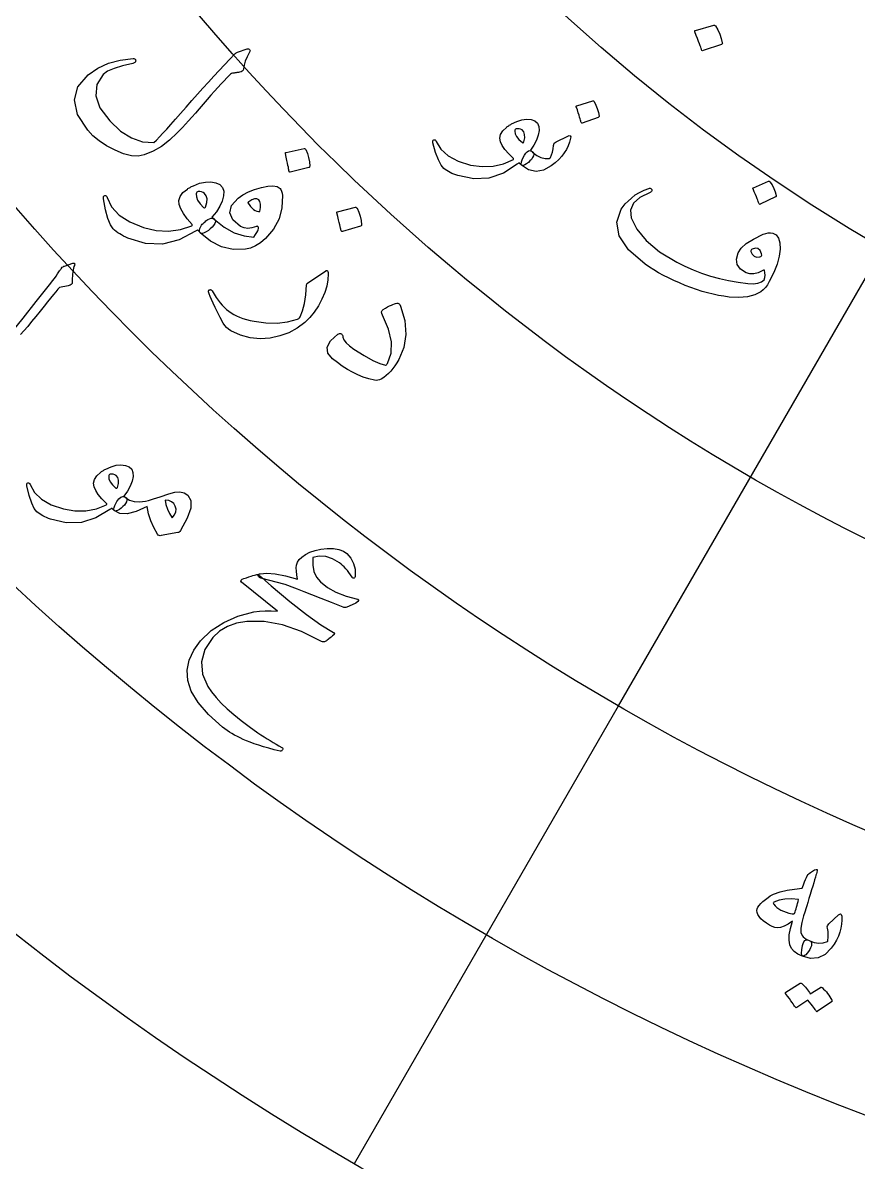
# Model space of a CAD drawing. Header units: millimetres. Extents: x -150 to 150, y -150 to 198.
# Drawn here: x -69 to -36.47, y -97.1 to -52.74 of the extents above; entities that cross this region are included whole.
import ezdxf

# ---------------------------------------------------------------- set-up
doc = ezdxf.new("R2010")
doc.units = ezdxf.units.MM
for name, color, linetype in [('CUT_OUTER', 1, 'Continuous'), ('ENGRAVE', 7, 'Continuous'), ('ENGRAVE_FINE', 8, 'Continuous'), ('GUIDE', 3, 'Continuous'), ('TEXT', 5, 'Continuous')]:
    doc.layers.add(name, color=color, linetype=linetype)

msp = doc.modelspace()

# ---------------------------------------------------------------- linework, layer by layer
at = {"layer": 'CUT_OUTER'}
msp.add_arc((0.0002, -0.0002), 149.9998, 179.017762, 3.164151, dxfattribs=at)
at = {"layer": 'ENGRAVE'}
for radius in [132.75, 112.1737, 91.5975, 71.0212]:
    msp.add_circle((0, 0), radius, dxfattribs=at)
at = {"layer": 'ENGRAVE_FINE'}
for points in [[(-45.7987, -79.3258), (-35.5106, -61.5062)], [(-56.0869, -97.1453), (-45.7987, -79.3258)]]:
    msp.add_lwpolyline(points, dxfattribs=at)
for radius in [122.4619, 101.8856, 81.3094, 60.7331]:
    msp.add_circle((0, 0), radius, dxfattribs=at)
at = {"layer": 'GUIDE'}
msp.add_circle((0, 0), 137.25, dxfattribs=at)
at = {"layer": 'TEXT'}
for points in [[(-42.0961, -52.8288), (-42.081, -52.8274), (-42.0652, -52.832), (-42.0486, -52.8426), (-42.0311, -52.8591), (-41.9394, -53.016), (-41.8638, -53.1781), (-41.8045, -53.3457), (-41.7615, -53.5187), (-41.761, -53.5403), (-41.7665, -53.5572), (-41.7781, -53.5694), (-41.7957, -53.5768), (-42.5137, -53.8213), (-42.5352, -53.8236), (-42.5531, -53.8141), (-42.5673, -53.7929), (-42.5779, -53.7598), (-42.587, -53.7313), (-42.6021, -53.6873), (-42.6233, -53.6277), (-42.6504, -53.5527), (-42.6842, -53.4616), (-42.7255, -53.3536), (-42.7743, -53.2287), (-42.8304, -53.0869), (-42.8362, -53.0661), (-42.8351, -53.0508), (-42.8273, -53.041), (-42.8125, -53.0368)], [(-60.2691, -53.7539), (-60.2407, -53.7472), (-60.2153, -53.7483), (-60.1926, -53.7572), (-60.1728, -53.7739), (-60.1592, -53.7962), (-60.1552, -53.8218), (-60.1609, -53.8507), (-60.1762, -53.883), (-60.2698, -54.0659), (-60.3404, -54.2353), (-60.388, -54.3911), (-60.4126, -54.5332), (-60.4251, -54.5801), (-60.455, -54.6172), (-60.5023, -54.6444), (-60.5669, -54.6617), (-60.6013, -54.6665), (-60.6343, -54.6714), (-60.6658, -54.6762), (-60.6958, -54.6811), (-60.7241, -54.6857), (-60.7501, -54.6896), (-60.7739, -54.6929), (-60.7955, -54.6954), (-60.8336, -54.7015), (-60.8724, -54.7162), (-60.9119, -54.7395), (-60.952, -54.7715), (-61.0531, -54.8752), (-61.1619, -54.9899), (-61.2784, -55.1157), (-61.4025, -55.2524), (-61.5345, -55.3999), (-61.6749, -55.5577), (-61.8235, -55.7258), (-61.9803, -55.9043), (-62.1344, -56.085), (-62.2803, -56.2537), (-62.4181, -56.4104), (-62.5477, -56.555), (-62.6692, -56.6883), (-62.7828, -56.8109), (-62.8884, -56.9229), (-62.986, -57.0242), (-63.2867, -57.3112), (-63.6013, -57.5501), (-63.9302, -57.7404), (-64.2738, -57.8817), (-64.5084, -57.928), (-64.7762, -57.9134), (-65.0772, -57.8374), (-65.411, -57.6992), (-65.7422, -57.521), (-66.0298, -57.3318), (-66.2737, -57.1323), (-66.4736, -56.9229), (-66.8679, -56.3084), (-66.9953, -55.7408), (-66.8579, -55.2235), (-66.4583, -54.7567), (-66.0868, -54.4982), (-65.671, -54.308), (-65.2114, -54.1851), (-64.7084, -54.1282), (-64.6759, -54.1286), (-64.6501, -54.1359), (-64.6307, -54.15), (-64.618, -54.171), (-64.609, -54.1971), (-64.6064, -54.2205), (-64.6102, -54.2412), (-64.6204, -54.2592), (-64.6391, -54.2816), (-64.6609, -54.2987), (-64.686, -54.3103), (-64.7143, -54.3164), (-65.1229, -54.4106), (-65.4516, -54.5135), (-65.7001, -54.6259), (-65.8681, -54.7485), (-66.1218, -55.1422), (-66.1656, -55.576), (-65.9981, -56.049), (-65.6179, -56.5585), (-65.197, -56.9503), (-64.7702, -57.2214), (-64.3394, -57.3722), (-63.9056, -57.403), (-63.8013, -57.3005), (-63.6819, -57.1781), (-63.5473, -57.0358), (-63.3974, -56.8737), (-63.2323, -56.691), (-63.0518, -56.4871), (-62.8559, -56.262), (-62.6445, -56.0158), (-62.4237, -55.7648), (-62.2052, -55.519), (-61.989, -55.2784), (-61.7752, -55.043), (-61.5635, -54.8131), (-61.3535, -54.5891), (-61.1453, -54.371), (-60.9388, -54.1587), (-60.7474, -53.9461), (-60.7222, -53.9257), (-60.6965, -53.9089), (-60.6705, -53.8957), (-60.644, -53.8861)], [(-46.8088, -55.7787), (-46.7959, -55.7774), (-46.7827, -55.7812), (-46.769, -55.7902), (-46.7551, -55.8044), (-46.6852, -55.9391), (-46.6295, -56.0787), (-46.588, -56.223), (-46.5607, -56.3722), (-46.5615, -56.3908), (-46.5671, -56.4055), (-46.5776, -56.4161), (-46.593, -56.4226), (-47.2167, -56.6393), (-47.2351, -56.6415), (-47.2498, -56.6335), (-47.2607, -56.6153), (-47.2679, -56.5869), (-47.2741, -56.5623), (-47.2846, -56.5245), (-47.2994, -56.4733), (-47.3185, -56.4088), (-47.3424, -56.3305), (-47.3719, -56.2376), (-47.4069, -56.1303), (-47.4472, -56.0086), (-47.4511, -55.9907), (-47.4495, -55.9775), (-47.4422, -55.969), (-47.4295, -55.9652)], [(-49.7559, -58.2414), (-50.2894, -58.5902), (-50.8522, -58.7817), (-51.4443, -58.8141), (-52.0647, -58.6855), (-52.1435, -58.6581), (-52.2195, -58.6288), (-52.2925, -58.5976), (-52.3626, -58.5645), (-52.4292, -58.5296), (-52.4915, -58.4928), (-52.5495, -58.4541), (-52.6032, -58.4136), (-52.7121, -58.2847), (-52.8203, -58.0743), (-52.927, -57.7825), (-53.0311, -57.4096), (-53.0371, -57.3642), (-53.0331, -57.3293), (-53.0191, -57.3049), (-52.9951, -57.291), (-52.9677, -57.2885), (-52.9437, -57.298), (-52.923, -57.3197), (-52.9056, -57.3534), (-52.7262, -57.6627), (-52.4424, -57.9202), (-52.0552, -58.1245), (-51.5655, -58.2737), (-51.1171, -58.3373), (-50.6898, -58.3223), (-50.2839, -58.2295), (-49.8995, -58.0596), (-49.8918, -58.0485), (-49.8881, -58.0376), (-49.8883, -58.027), (-49.8925, -58.0166), (-50.0802, -57.8351), (-50.2282, -57.6671), (-50.3366, -57.5132), (-50.4058, -57.3735), (-50.4286, -57.2309), (-50.3967, -57.0892), (-50.3102, -56.9487), (-50.1694, -56.809), (-50.1488, -56.7921), (-50.1273, -56.7755), (-50.1047, -56.7592), (-50.0812, -56.7431), (-50.0563, -56.7269), (-50.0298, -56.7103), (-50.0017, -56.6933), (-49.972, -56.6758), (-49.7658, -56.5745), (-49.5699, -56.5122), (-49.3841, -56.489), (-49.2084, -56.5048), (-49.0611, -56.5577), (-48.9605, -56.646), (-48.9066, -56.7699), (-48.899, -56.9297), (-48.9313, -57.115), (-48.9978, -57.3051), (-49.0986, -57.5001), (-49.234, -57.6998), (-49.2226, -57.7092), (-49.2113, -57.7179), (-49.2, -57.726), (-49.1887, -57.7334), (-49.1775, -57.7409), (-49.1662, -57.749), (-49.1549, -57.7577), (-49.1435, -57.7671), (-49.1118, -57.808), (-49.1025, -57.858), (-49.1156, -57.917), (-49.1511, -57.985), (-49.1989, -58.0523), (-49.2537, -58.1148), (-49.3157, -58.1725), (-49.3847, -58.2255), (-49.4514, -58.2669), (-49.5066, -58.2902), (-49.55, -58.2954), (-49.5818, -58.2824), (-49.6913, -58.1891), (-49.7008, -58.1987), (-49.7147, -58.2106), (-49.7331, -58.2249), (-49.7559, -58.2414)], [(-49.4882, -57.374), (-49.4587, -57.2195), (-49.4608, -57.0905), (-49.4945, -56.9869), (-49.5599, -56.9084), (-49.6157, -56.8808), (-49.6726, -56.8644), (-49.7307, -56.8592), (-49.7901, -56.8653), (-49.8153, -56.8742), (-49.8332, -56.8918), (-49.8439, -56.9183), (-49.8474, -56.9535), (-49.8336, -57.0551), (-49.7794, -57.1634), (-49.6848, -57.2782), (-49.5497, -57.3994), (-49.5331, -57.4088), (-49.5173, -57.4077), (-49.5023, -57.3961), (-49.4882, -57.374)], [(-48.2314, -57.3702), (-47.7766, -57.1499), (-47.7208, -57.1306), (-47.6845, -57.1373), (-47.6676, -57.1702), (-47.67, -57.2292), (-47.7089, -57.3797), (-47.7628, -57.5255), (-47.8318, -57.6666), (-47.9159, -57.803), (-48.0163, -57.9349), (-48.1338, -58.0629), (-48.2687, -58.1868), (-48.4209, -58.3064), (-48.7205, -58.4719), (-49.0151, -58.5224), (-49.3044, -58.4577), (-49.5876, -58.2775), (-49.6014, -58.2346), (-49.5852, -58.155), (-49.5388, -58.0388), (-49.4623, -57.8861), (-49.4136, -57.811), (-49.3644, -57.757), (-49.3148, -57.7243), (-49.2647, -57.7126), (-49.2359, -57.7164), (-49.2079, -57.7269), (-49.1806, -57.7441), (-49.154, -57.7679), (-48.9914, -57.8974), (-48.8265, -57.9819), (-48.6596, -58.0214), (-48.4909, -58.016), (-48.4809, -58.0128), (-48.472, -58.0051), (-48.4642, -57.9928), (-48.4575, -57.976), (-48.4127, -57.8766), (-48.3774, -57.7668), (-48.3514, -57.6467), (-48.3348, -57.5163), (-48.3257, -57.4693), (-48.3054, -57.4293), (-48.2739, -57.3963), (-48.2314, -57.3702)], [(-58.0413, -57.6336), (-58.0268, -57.6333), (-58.0125, -57.6388), (-57.9983, -57.6501), (-57.9843, -57.6672), (-57.921, -57.824), (-57.8741, -57.9847), (-57.8436, -58.1495), (-57.8293, -58.3183), (-57.8322, -58.339), (-57.84, -58.3548), (-57.8529, -58.3656), (-57.8707, -58.3715), (-58.5883, -58.5539), (-58.609, -58.5546), (-58.6245, -58.5442), (-58.6347, -58.5229), (-58.6397, -58.4906), (-58.6439, -58.4626), (-58.6515, -58.4194), (-58.6625, -58.361), (-58.6767, -58.2874), (-58.6949, -58.1978), (-58.7177, -58.0916), (-58.745, -57.9687), (-58.7768, -57.8293), (-58.7792, -57.809), (-58.7759, -57.7944), (-58.767, -57.7856), (-58.7524, -57.7826)], [(-62.2765, -60.854), (-62.9094, -61.1909), (-63.5593, -61.3487), (-64.2259, -61.3253), (-64.9079, -61.1189), (-64.9934, -61.0802), (-65.0755, -61.0397), (-65.1541, -60.9975), (-65.2294, -60.9534), (-65.3004, -60.9076), (-65.3664, -60.8601), (-65.4275, -60.8109), (-65.4836, -60.7601), (-65.5926, -60.6047), (-65.6925, -60.3582), (-65.7826, -60.0206), (-65.8616, -59.5925), (-65.8638, -59.5409), (-65.8558, -59.5022), (-65.8376, -59.4763), (-65.8093, -59.4632), (-65.7785, -59.4631), (-65.7525, -59.4762), (-65.7315, -59.5025), (-65.7154, -59.5421), (-65.5455, -59.9066), (-65.2537, -60.2236), (-64.8406, -60.4913), (-64.307, -60.7077), (-63.8111, -60.8241), (-63.3309, -60.8504), (-62.8668, -60.7874), (-62.419, -60.6358), (-62.4092, -60.6241), (-62.4039, -60.6123), (-62.4031, -60.6004), (-62.4068, -60.5884), (-62.5986, -60.366), (-62.7475, -60.163), (-62.8535, -59.9796), (-62.9168, -59.8161), (-62.928, -59.6539), (-62.878, -59.4985), (-62.7669, -59.3497), (-62.5949, -59.2074), (-62.5702, -59.1906), (-62.5444, -59.1742), (-62.5175, -59.1581), (-62.4895, -59.1425), (-62.46, -59.1269), (-62.4286, -59.111), (-62.3954, -59.0947), (-62.3603, -59.0781), (-62.1191, -58.9854), (-61.8933, -58.9354), (-61.6828, -58.9281), (-61.4875, -58.9636), (-61.3278, -59.0377), (-61.2241, -59.1468), (-61.1761, -59.2911), (-61.1837, -59.4708), (-61.2386, -59.6752), (-61.3324, -59.8816), (-61.4651, -60.0898), (-61.6369, -60.2998), (-61.6251, -60.3115), (-61.6133, -60.3225), (-61.6015, -60.3327), (-61.5897, -60.3422), (-61.5778, -60.3516), (-61.566, -60.3618), (-61.5542, -60.3727), (-61.5423, -60.3844), (-61.511, -60.4335), (-61.5056, -60.4904), (-61.5263, -60.5552), (-61.5729, -60.6277), (-61.6333, -60.6983), (-61.701, -60.7628), (-61.7763, -60.8213), (-61.8589, -60.8736), (-61.9379, -60.9133), (-62.0021, -60.9339), (-62.0513, -60.9352), (-62.0856, -60.9174), (-62.1988, -60.8018), (-62.2104, -60.8117), (-62.2272, -60.8236), (-62.2492, -60.8377), (-62.2765, -60.854)], [(-39.9614, -58.906), (-39.9489, -58.9032), (-39.9355, -58.9055), (-39.9214, -58.9129), (-39.9064, -58.9253), (-39.8257, -59.0504), (-39.7586, -59.1819), (-39.7049, -59.3197), (-39.6647, -59.4639), (-39.6638, -59.4824), (-39.668, -59.4974), (-39.6773, -59.5091), (-39.6918, -59.5173), (-40.2838, -59.8006), (-40.3017, -59.8048), (-40.3168, -59.7986), (-40.3292, -59.7818), (-40.3388, -59.7546), (-40.3471, -59.7311), (-40.3609, -59.6949), (-40.38, -59.646), (-40.4045, -59.5845), (-40.435, -59.5099), (-40.4723, -59.4216), (-40.5163, -59.3196), (-40.5668, -59.204), (-40.5722, -59.1867), (-40.5718, -59.1735), (-40.5655, -59.1643), (-40.5533, -59.1591)], [(-61.8888, -59.9092), (-61.8402, -59.7391), (-61.8295, -59.5943), (-61.8568, -59.4748), (-61.9221, -59.3803), (-61.9818, -59.3437), (-62.0439, -59.3196), (-62.1086, -59.308), (-62.1757, -59.3088), (-62.2048, -59.3162), (-62.2266, -59.3341), (-62.2413, -59.3627), (-62.2488, -59.4018), (-62.2436, -59.517), (-62.1938, -59.6438), (-62.0994, -59.782), (-61.9603, -59.9314), (-61.9426, -59.9437), (-61.9248, -59.9441), (-61.9069, -59.9325), (-61.8888, -59.9092)], [(-58.9872, -59.1838), (-58.9532, -59.2294), (-58.9267, -59.2912), (-58.9075, -59.3692), (-58.8956, -59.4634), (-58.9118, -59.9365), (-59.0261, -60.3734), (-59.2398, -60.774), (-59.5542, -61.1376), (-59.7469, -61.2987), (-59.9396, -61.4219), (-60.1322, -61.507), (-60.3249, -61.5539), (-60.8116, -61.5626), (-61.2691, -61.4584), (-61.6963, -61.2412), (-62.0915, -60.9114), (-62.1191, -60.8661), (-62.1242, -60.8093), (-62.1069, -60.741), (-62.0672, -60.6613), (-62.0415, -60.621), (-62.0125, -60.5826), (-61.9801, -60.5462), (-61.9444, -60.5117), (-61.9072, -60.4795), (-61.8704, -60.4498), (-61.834, -60.4227), (-61.798, -60.3983), (-61.7291, -60.3626), (-61.6654, -60.3484), (-61.6072, -60.3556), (-61.5542, -60.3843), (-61.1599, -60.6902), (-60.7705, -60.9074), (-60.387, -61.0364), (-60.0104, -61.0774), (-59.9381, -60.9836), (-59.8848, -60.9048), (-59.8506, -60.8409), (-59.8354, -60.792), (-59.828, -60.7443), (-59.8286, -60.7078), (-59.8372, -60.6824), (-59.8539, -60.6681), (-59.8684, -60.6612), (-59.8821, -60.658), (-59.895, -60.6585), (-59.9071, -60.6626), (-60.0804, -60.7235), (-60.2408, -60.7442), (-60.3882, -60.7246), (-60.5223, -60.6647), (-60.8261, -60.404), (-60.942, -60.133), (-60.8705, -59.8533), (-60.6122, -59.565), (-60.4309, -59.4334), (-60.2204, -59.3193), (-59.9811, -59.2225), (-59.713, -59.1428), (-59.4647, -59.0918), (-59.261, -59.0815), (-59.1019, -59.1121), (-58.9872, -59.1838)], [(-39.7936, -60.9287), (-39.6675, -60.9981), (-39.5789, -61.1237), (-39.5275, -61.3057), (-39.513, -61.5444), (-39.5419, -61.8238), (-39.6214, -62.1281), (-39.7515, -62.4573), (-39.9326, -62.8113), (-40.0061, -62.9347), (-40.0858, -63.042), (-40.1718, -63.1332), (-40.2641, -63.2083), (-40.4972, -63.3268), (-40.7802, -63.4009), (-41.1133, -63.4297), (-41.4965, -63.4125), (-41.7023, -63.3855), (-41.9105, -63.3503), (-42.121, -63.3068), (-42.3339, -63.255), (-42.5494, -63.1946), (-42.7678, -63.1252), (-42.9892, -63.0469), (-43.2135, -62.9597), (-43.4352, -62.8665), (-43.6491, -62.7705), (-43.855, -62.6719), (-44.053, -62.5707), (-44.2432, -62.4663), (-44.4256, -62.358), (-44.6002, -62.2461), (-44.7671, -62.1306), (-45.4109, -61.5779), (-45.7792, -61.0336), (-45.8737, -60.5031), (-45.6974, -59.9888), (-45.6288, -59.8903), (-45.5405, -59.7859), (-45.4324, -59.6754), (-45.3047, -59.5589), (-45.1516, -59.4407), (-44.9866, -59.3384), (-44.8098, -59.252), (-44.6213, -59.1813), (-44.5967, -59.1754), (-44.5734, -59.1755), (-44.5511, -59.1818), (-44.53, -59.1942), (-44.5133, -59.2108), (-44.5042, -59.2299), (-44.5026, -59.2514), (-44.5086, -59.2754), (-44.52, -59.2982), (-44.5346, -59.3162), (-44.5526, -59.3295), (-44.5739, -59.3379), (-44.9703, -59.5338), (-45.2268, -59.7627), (-45.3422, -60.0261), (-45.3151, -60.3246), (-45.0966, -60.7764), (-44.7269, -61.2183), (-44.2055, -61.6473), (-43.5327, -62.0596), (-43.2215, -62.2167), (-42.8999, -62.3588), (-42.5681, -62.4858), (-42.2263, -62.5973), (-41.8751, -62.6932), (-41.5151, -62.7729), (-41.1464, -62.8364), (-40.7693, -62.8836), (-40.5601, -62.8944), (-40.3839, -62.8735), (-40.2407, -62.8213), (-40.1304, -62.738), (-40.1041, -62.6489), (-40.094, -62.5583), (-40.1003, -62.4659), (-40.1228, -62.3719), (-40.128, -62.3647), (-40.1392, -62.3636), (-40.1565, -62.3685), (-40.1799, -62.3794), (-40.3619, -62.4666), (-40.5318, -62.5105), (-40.6894, -62.5111), (-40.8346, -62.4685), (-41.0581, -62.3263), (-41.1852, -62.1488), (-41.2157, -61.9367), (-41.1498, -61.6903), (-41.0303, -61.5136), (-40.8277, -61.3354), (-40.5425, -61.1551), (-40.1754, -60.9716), (-40.0733, -60.9337), (-39.9756, -60.9139), (-39.8824, -60.9123), (-39.7936, -60.9287)], [(-59.8177, -59.6306), (-59.8924, -59.589), (-59.9821, -59.587), (-60.0869, -59.6247), (-60.2068, -59.702), (-60.222, -59.7178), (-60.232, -59.7299), (-60.2369, -59.7384), (-60.2365, -59.7432), (-60.1921, -59.8169), (-60.1402, -59.8846), (-60.0808, -59.9464), (-60.014, -60.0022), (-59.9485, -60.0447), (-59.8875, -60.0724), (-59.8308, -60.0854), (-59.7785, -60.0836), (-59.7498, -59.9226), (-59.7467, -59.7935), (-59.7693, -59.6962), (-59.8177, -59.6306)], [(-56.0464, -59.9193), (-56.0319, -59.9185), (-56.0174, -59.9236), (-56.0028, -59.9344), (-55.988, -59.951), (-55.9187, -60.1056), (-55.8656, -60.2648), (-55.8287, -60.4286), (-55.8079, -60.5971), (-55.81, -60.6179), (-55.8172, -60.634), (-55.8297, -60.6453), (-55.8473, -60.6518), (-56.5585, -60.8597), (-56.5792, -60.8611), (-56.5951, -60.8514), (-56.6062, -60.8304), (-56.6124, -60.7982), (-56.6177, -60.7704), (-56.627, -60.7274), (-56.6402, -60.6694), (-56.6573, -60.5962), (-56.6789, -60.5072), (-56.7058, -60.4017), (-56.7379, -60.2797), (-56.7751, -60.1412), (-56.7782, -60.121), (-56.7755, -60.1063), (-56.7669, -60.0972), (-56.7524, -60.0936)], [(-40.2995, -61.8502), (-40.2587, -61.8368), (-40.2339, -61.813), (-40.2252, -61.7788), (-40.2326, -61.7341), (-40.2921, -61.5987), (-40.3728, -61.5225), (-40.4748, -61.5054), (-40.5986, -61.5474), (-40.6247, -61.568), (-40.642, -61.59), (-40.6503, -61.6135), (-40.6498, -61.6383), (-40.6006, -61.7497), (-40.5257, -61.8222), (-40.4253, -61.8557), (-40.2995, -61.8502)], [(-57.203, -62.3932), (-57.1893, -62.3852), (-57.177, -62.3801), (-57.166, -62.3781), (-57.1564, -62.3791), (-57.1378, -62.3933), (-57.1239, -62.4203), (-57.1145, -62.46), (-57.1098, -62.5124), (-57.1202, -62.7485), (-57.1642, -62.9917), (-57.242, -63.2421), (-57.3538, -63.4998), (-57.4935, -63.7595), (-57.6504, -63.9981), (-57.8248, -64.2153), (-58.0167, -64.411), (-58.3143, -64.6284), (-58.6389, -64.8014), (-58.9909, -64.9296), (-59.3704, -65.0124), (-59.7632, -65.0417), (-60.1491, -65.0036), (-60.5278, -64.898), (-60.8986, -64.7247), (-60.9893, -64.6687), (-61.0692, -64.6012), (-61.1382, -64.5222), (-61.1963, -64.4317), (-61.3148, -64.2074), (-61.4196, -64.0032), (-61.511, -63.8192), (-61.5892, -63.6555), (-61.6538, -63.5124), (-61.7047, -63.3904), (-61.742, -63.2894), (-61.7658, -63.2096), (-61.7678, -63.1901), (-61.7668, -63.1735), (-61.7627, -63.16), (-61.7554, -63.1496), (-61.743, -63.1391), (-61.7289, -63.1317), (-61.7132, -63.1272), (-61.696, -63.1258), (-61.6786, -63.1289), (-61.6626, -63.138), (-61.6479, -63.1531), (-61.6345, -63.1742), (-61.5553, -63.305), (-61.4757, -63.4263), (-61.3959, -63.5381), (-61.3158, -63.6404), (-61.2347, -63.734), (-61.152, -63.8196), (-61.0675, -63.8972), (-60.9814, -63.9667), (-60.89, -64.0303), (-60.7896, -64.0899), (-60.6804, -64.1455), (-60.5623, -64.197), (-60.4349, -64.2441), (-60.298, -64.2863), (-60.1516, -64.3235), (-59.9956, -64.3558), (-59.5349, -64.4197), (-59.0995, -64.427), (-58.6896, -64.3783), (-58.3052, -64.2743), (-58.2767, -64.2634), (-58.2501, -64.2452), (-58.2255, -64.2196), (-58.2027, -64.1866), (-58.1108, -63.953), (-58.0383, -63.6663), (-57.9847, -63.3266), (-57.949, -62.9343), (-57.9433, -62.9126), (-57.9359, -62.8953), (-57.9268, -62.8823), (-57.916, -62.8737)], [(-54.9672, -63.898), (-54.8774, -63.8438), (-54.7946, -63.7968), (-54.7187, -63.7569), (-54.6496, -63.7242), (-54.5875, -63.6979), (-54.5324, -63.6773), (-54.4842, -63.6625), (-54.443, -63.6534), (-54.392, -63.6544), (-54.3493, -63.673), (-54.3149, -63.7092), (-54.2887, -63.763), (-54.132, -64.3305), (-54.0913, -64.8672), (-54.168, -65.3737), (-54.3638, -65.85), (-54.4368, -65.9721), (-54.5134, -66.0872), (-54.5936, -66.1951), (-54.6775, -66.296), (-54.7648, -66.3886), (-54.8553, -66.4718), (-54.9491, -66.5456), (-55.046, -66.6099), (-55.1072, -66.6366), (-55.1718, -66.6524), (-55.2397, -66.6572), (-55.311, -66.6511), (-55.5293, -66.5967), (-55.7437, -66.5271), (-55.9543, -66.4424), (-56.1608, -66.3425), (-56.3632, -66.2291), (-56.5611, -66.1035), (-56.7544, -65.9658), (-56.9432, -65.8161), (-57.1278, -65.5935), (-57.1554, -65.3599), (-57.0264, -65.1158), (-56.7415, -64.8609), (-56.7024, -64.8402), (-56.6647, -64.8308), (-56.6285, -64.8326), (-56.5937, -64.8456), (-56.5735, -64.8681), (-56.5573, -64.8968), (-56.5451, -64.9317), (-56.5369, -64.9728), (-56.4953, -65.0817), (-56.4099, -65.1965), (-56.2805, -65.3171), (-56.1073, -65.4433), (-55.7112, -65.6931), (-55.374, -65.8793), (-55.0964, -66.0027), (-54.8787, -66.0643), (-54.8626, -66.0613), (-54.8444, -66.0493), (-54.8241, -66.0281), (-54.8017, -65.9978), (-54.6581, -65.6033), (-54.6442, -65.1598), (-54.7583, -64.6672), (-54.9985, -64.1246), (-55.0273, -64.051), (-55.0316, -63.9887), (-55.0115, -63.9377), (-54.9672, -63.898)], [(-65.6118, -71.6834), (-66.1561, -72.0145), (-66.7236, -72.1885), (-67.3141, -72.2039), (-67.9267, -72.0595), (-68.0041, -72.0302), (-68.0786, -71.9991), (-68.1502, -71.9663), (-68.2188, -71.9316), (-68.2838, -71.8952), (-68.3445, -71.8571), (-68.4009, -71.8172), (-68.453, -71.7756), (-68.5571, -71.6447), (-68.6578, -71.4328), (-68.7548, -71.14), (-68.847, -70.7665), (-68.8517, -70.7211), (-68.8466, -70.6864), (-68.832, -70.6624), (-68.8077, -70.6491), (-68.7804, -70.6472), (-68.7567, -70.6572), (-68.7368, -70.6792), (-68.7204, -70.7133), (-68.5512, -71.0252), (-68.277, -71.2883), (-67.8983, -71.5011), (-67.4158, -71.6624), (-66.9716, -71.7381), (-66.5454, -71.7354), (-66.1377, -71.655), (-65.7485, -71.4975), (-65.7404, -71.4866), (-65.7363, -71.4759), (-65.7361, -71.4653), (-65.7399, -71.4548), (-65.9207, -71.2678), (-66.0626, -71.0958), (-66.1656, -70.9389), (-66.2299, -70.7974), (-66.2481, -70.6544), (-66.2117, -70.514), (-66.1209, -70.3762), (-65.9758, -70.2409), (-65.9547, -70.2246), (-65.9327, -70.2087), (-65.9097, -70.193), (-65.8856, -70.1777), (-65.8603, -70.1623), (-65.8333, -70.1465), (-65.8047, -70.1303), (-65.7745, -70.1138), (-65.5653, -70.0188), (-65.3676, -69.9627), (-65.1811, -69.9453), (-65.006, -69.9668), (-64.8604, -70.0245), (-64.7627, -70.1161), (-64.7128, -70.2418), (-64.7106, -70.4017), (-64.7491, -70.5859), (-64.822, -70.7736), (-64.9295, -70.965), (-65.0717, -71.1599), (-65.0607, -71.1697), (-65.0496, -71.1788), (-65.0387, -71.1872), (-65.0277, -71.195), (-65.0168, -71.2028), (-65.0058, -71.2113), (-64.9948, -71.2204), (-64.9837, -71.2301), (-64.9536, -71.2721), (-64.9461, -71.3223), (-64.9613, -71.3807), (-64.9992, -71.4474), (-65.0493, -71.513), (-65.1063, -71.5735), (-65.1702, -71.6291), (-65.241, -71.6797), (-65.3091, -71.7188), (-65.3649, -71.7402), (-65.4084, -71.7439), (-65.4397, -71.7299), (-65.5455, -71.6333), (-65.5552, -71.6426), (-65.5696, -71.654), (-65.5884, -71.6676), (-65.6118, -71.6834)], [(-65.3141, -70.8262), (-65.2795, -70.6729), (-65.2773, -70.544), (-65.3075, -70.4394), (-65.3703, -70.3589), (-65.4251, -70.3295), (-65.4814, -70.3114), (-65.5393, -70.3044), (-65.5988, -70.3087), (-65.6242, -70.3167), (-65.6427, -70.3338), (-65.6543, -70.3599), (-65.6589, -70.395), (-65.6484, -70.4968), (-65.5979, -70.6066), (-65.5073, -70.7243), (-65.3765, -70.8496), (-65.3602, -70.8596), (-65.3444, -70.859), (-65.329, -70.8479), (-65.3141, -70.8262)], [(-62.575, -71.1225), (-62.4564, -71.3367), (-62.4658, -71.6382), (-62.6031, -72.0275), (-62.8681, -72.505), (-62.8902, -72.5369), (-62.9142, -72.561), (-62.9401, -72.5773), (-62.9678, -72.5858), (-63.6151, -72.7022), (-63.6571, -72.7068), (-63.6947, -72.6992), (-63.7279, -72.6794), (-63.7566, -72.6474), (-63.9045, -72.3909), (-64.0216, -72.126), (-64.1078, -71.8527), (-64.1632, -71.5713), (-64.5853, -71.7649), (-64.94, -71.8547), (-65.2269, -71.8413), (-65.4452, -71.7248), (-65.4585, -71.6995), (-65.4593, -71.6591), (-65.4476, -71.6037), (-65.4234, -71.5333), (-65.3429, -71.3778), (-65.2634, -71.2666), (-65.185, -71.1998), (-65.1078, -71.1772), (-65.0789, -71.1816), (-65.0503, -71.192), (-65.0221, -71.2083), (-64.9943, -71.2306), (-64.8489, -71.324), (-64.6725, -71.3774), (-64.4653, -71.3907), (-64.2274, -71.3637), (-64.1062, -71.3327), (-63.9148, -71.2748), (-63.6534, -71.1895), (-63.3224, -71.0765), (-63.0883, -71.0148), (-62.8859, -71.0018), (-62.7149, -71.0377), (-62.575, -71.1225)], [(-63.4561, -71.3158), (-63.4292, -71.495), (-63.3746, -71.6713), (-63.292, -71.8445), (-63.1815, -72.0146), (-63.093, -71.8976), (-63.0439, -71.7818), (-63.034, -71.6674), (-63.0634, -71.5543), (-63.1246, -71.455), (-63.2104, -71.3822), (-63.3209, -71.3358), (-63.4561, -71.3158)], [(-55.9257, -75.2238), (-55.9523, -75.2695), (-56.0375, -75.3283), (-56.1814, -75.4001), (-56.3842, -75.4848), (-56.4216, -75.4951), (-56.4586, -75.4988), (-56.4952, -75.4957), (-56.5314, -75.486), (-56.985, -75.3086), (-57.3895, -75.1494), (-57.745, -75.0091), (-58.0515, -74.8886), (-58.309, -74.7879), (-58.5171, -74.7072), (-58.676, -74.6469), (-58.7856, -74.6073), (-59.7356, -74.3645), (-59.7876, -74.3287), (-59.8198, -74.292), (-59.8324, -74.2544), (-59.8252, -74.2161), (-59.8177, -74.206), (-59.8034, -74.1978), (-59.7823, -74.1916), (-59.7544, -74.1872), (-59.5049, -74.1672), (-59.1792, -74.1957), (-58.7775, -74.2716), (-58.2995, -74.3937), (-58.3304, -74.2348), (-58.3482, -74.0907), (-58.353, -73.9615), (-58.3449, -73.8472), (-58.3118, -73.7412), (-58.2418, -73.6373), (-58.1349, -73.5352), (-57.9913, -73.4349), (-57.819, -73.3483), (-57.6212, -73.2817), (-57.3981, -73.2347), (-57.1498, -73.2072), (-56.9038, -73.2074), (-56.6935, -73.2394), (-56.5186, -73.3034), (-56.379, -73.3997), (-56.2258, -73.5774), (-56.1209, -73.7818), (-56.0642, -74.0133), (-56.0556, -74.272), (-56.0592, -74.3007), (-56.0674, -74.3236), (-56.0803, -74.3407), (-56.0978, -74.3519), (-56.1214, -74.3568), (-56.142, -74.3534), (-56.1598, -74.3417), (-56.1748, -74.3217), (-56.2387, -74.2297), (-56.302, -74.1438), (-56.3647, -74.0639), (-56.427, -73.9902), (-56.4887, -73.9233), (-56.5497, -73.8637), (-56.6102, -73.8115), (-56.67, -73.7668), (-56.9394, -73.6066), (-57.2017, -73.5178), (-57.4574, -73.5004), (-57.7067, -73.5548), (-57.7141, -73.8458), (-57.6677, -74.1018), (-57.5677, -74.3225), (-57.4141, -74.5074), (-57.1392, -74.7231), (-56.8066, -74.9064), (-56.4165, -75.0565), (-55.9694, -75.1728), (-55.9524, -75.1796), (-55.9395, -75.1904), (-55.9306, -75.2051), (-55.9257, -75.2238)], [(-59.3339, -74.6569), (-58.6075, -75.2709), (-57.959, -75.7761), (-57.3912, -76.1745), (-56.9061, -76.468), (-56.8909, -76.4767), (-56.8796, -76.4866), (-56.872, -76.4977), (-56.8682, -76.5101), (-56.8683, -76.5231), (-56.8724, -76.5359), (-56.8805, -76.5487), (-56.8926, -76.5615), (-56.9447, -76.6072), (-56.9932, -76.6488), (-57.038, -76.6861), (-57.0791, -76.7192), (-57.1166, -76.7481), (-57.1503, -76.7728), (-57.1803, -76.7933), (-57.2067, -76.8096), (-57.2535, -76.832), (-57.2962, -76.8426), (-57.3346, -76.8411), (-57.3688, -76.8278), (-58.1499, -76.4339), (-58.894, -76.1707), (-59.6035, -76.0394), (-60.2802, -76.0414), (-60.6789, -76.1108), (-61.0318, -76.2386), (-61.3386, -76.4255), (-61.5991, -76.6722), (-61.9119, -77.1367), (-62.0498, -77.6091), (-62.0113, -78.0895), (-61.795, -78.5772), (-61.6486, -78.7877), (-61.4743, -79.0027), (-61.2722, -79.2218), (-61.042, -79.445), (-60.7846, -79.672), (-60.5003, -79.9026), (-60.1893, -80.1366), (-59.8514, -80.3736), (-59.729, -80.4548), (-59.6079, -80.5336), (-59.4881, -80.61), (-59.3696, -80.684), (-59.2532, -80.7552), (-59.1397, -80.8228), (-59.0291, -80.8869), (-58.9214, -80.9475), (-58.8901, -80.9681), (-58.8739, -80.9913), (-58.8729, -81.0173), (-58.8872, -81.046), (-58.9111, -81.0739), (-58.9349, -81.0917), (-58.9584, -81.0993), (-58.9818, -81.0967), (-59.2119, -81.0387), (-59.4277, -80.9803), (-59.6292, -80.9216), (-59.8162, -80.8626), (-59.9887, -80.8042), (-60.1465, -80.747), (-60.2897, -80.6912), (-60.4182, -80.6369), (-60.5349, -80.5801), (-60.6472, -80.523), (-60.755, -80.4656), (-60.8583, -80.4078), (-60.957, -80.3488), (-61.0508, -80.2874), (-61.1399, -80.2237), (-61.2241, -80.1577), (-61.77, -79.6696), (-62.1777, -79.203), (-62.4479, -78.7602), (-62.5815, -78.3427), (-62.5995, -77.9384), (-62.5212, -77.5452), (-62.3474, -77.163), (-62.0788, -76.7917), (-61.6636, -76.3972), (-61.1791, -76.0799), (-60.6262, -75.8383), (-60.0056, -75.6709), (-59.792, -75.6403), (-59.5672, -75.6265), (-59.3313, -75.6293), (-59.0841, -75.6487), (-60.4861, -74.5133), (-60.508, -74.4716), (-60.501, -74.4342), (-60.4651, -74.4011), (-60.4004, -74.3723), (-60.2955, -74.3389), (-60.2008, -74.3092), (-60.1164, -74.2831), (-60.0422, -74.2606), (-59.9785, -74.2423), (-59.9255, -74.2283), (-59.8833, -74.2188), (-59.8519, -74.2137), (-59.8118, -74.2406), (-59.7122, -74.3237), (-59.5531, -74.4626), (-59.3339, -74.6569)], [(-38.1656, -85.7195), (-38.1076, -85.6944), (-38.0745, -85.703), (-38.0664, -85.7452), (-38.0831, -85.8212), (-38.0972, -85.8653), (-38.1159, -85.9266), (-38.1393, -86.0052), (-38.1673, -86.101), (-38.2007, -86.2148), (-38.2403, -86.3472), (-38.2861, -86.4981), (-38.338, -86.6677), (-38.3888, -86.8345), (-38.4344, -86.9838), (-38.4747, -87.1155), (-38.5097, -87.2298), (-38.5393, -87.3262), (-38.5634, -87.4042), (-38.5818, -87.4639), (-38.5947, -87.5052), (-38.6691, -87.7684), (-38.7036, -87.9832), (-38.6981, -88.1495), (-38.6528, -88.2673), (-38.6093, -88.3244), (-38.5489, -88.3756), (-38.4717, -88.4209), (-38.3775, -88.4603), (-38.326, -88.4932), (-38.2951, -88.5385), (-38.2848, -88.5961), (-38.2951, -88.6661), (-38.3216, -88.7442), (-38.3572, -88.8194), (-38.4018, -88.8918), (-38.4554, -88.9612), (-38.5096, -89.0167), (-38.5591, -89.054), (-38.6038, -89.0732), (-38.6438, -89.0741), (-38.8241, -88.9936), (-38.9659, -88.8931), (-39.0689, -88.7727), (-39.1331, -88.6327), (-39.161, -88.4563), (-39.1539, -88.2434), (-39.1118, -87.9942), (-39.0349, -87.7086), (-39.2036, -87.8282), (-39.3588, -87.912), (-39.5003, -87.9601), (-39.628, -87.9724), (-39.7198, -87.956), (-39.8204, -87.9202), (-39.9296, -87.865), (-40.0475, -87.7904), (-40.1664, -87.7003), (-40.2616, -87.6147), (-40.333, -87.5338), (-40.3808, -87.4575), (-40.4104, -87.3768), (-40.4202, -87.3021), (-40.41, -87.2336), (-40.3801, -87.1712), (-40.3281, -87.1), (-40.2613, -87.0255), (-40.1796, -86.9475), (-40.0832, -86.8662), (-39.9812, -86.7868), (-39.8958, -86.7254), (-39.8268, -86.6819), (-39.7744, -86.6564), (-39.5111, -86.5746), (-39.2362, -86.5097), (-38.9496, -86.4618), (-38.6513, -86.4307), (-38.6019, -86.2966), (-38.5579, -86.1814), (-38.5193, -86.0851), (-38.4862, -86.0078), (-38.4536, -85.945), (-38.4165, -85.8924), (-38.375, -85.8499), (-38.3291, -85.8175)], [(-38.7892, -86.8658), (-39.0715, -86.8406), (-39.3258, -86.8507), (-39.5521, -86.8965), (-39.7504, -86.9781), (-39.7681, -86.9935), (-39.7758, -87.0114), (-39.7735, -87.0319), (-39.761, -87.055), (-39.7042, -87.1174), (-39.6381, -87.1753), (-39.5628, -87.2287), (-39.4782, -87.2774), (-39.3844, -87.3216), (-39.2813, -87.3611), (-39.169, -87.396), (-39.0476, -87.4262), (-39.0277, -87.4284), (-39.0051, -87.4268), (-38.9798, -87.4213), (-38.9517, -87.412), (-38.9309, -87.3546), (-38.9103, -87.2941), (-38.8898, -87.2305), (-38.8695, -87.1637), (-38.8492, -87.0939), (-38.8291, -87.021), (-38.8091, -86.9449), (-38.7892, -86.8658)], [(-37.6107, -87.8113), (-37.2391, -87.4688), (-37.1912, -87.4341), (-37.1544, -87.4301), (-37.1287, -87.4567), (-37.1139, -87.5139), (-37.1075, -87.6693), (-37.1169, -87.8245), (-37.1421, -87.9795), (-37.1833, -88.1344), (-37.2412, -88.2897), (-37.3168, -88.4461), (-37.4102, -88.6037), (-37.5213, -88.7623), (-37.7599, -89.0073), (-38.0268, -89.1412), (-38.3216, -89.1636), (-38.6438, -89.0741), (-38.6694, -89.0371), (-38.6769, -88.9563), (-38.6663, -88.8317), (-38.6376, -88.6633), (-38.6129, -88.5773), (-38.5816, -88.5114), (-38.5437, -88.4655), (-38.4993, -88.4398), (-38.4706, -88.435), (-38.4408, -88.4368), (-38.4098, -88.4453), (-38.3775, -88.4603), (-38.1846, -88.5366), (-38.0026, -88.5694), (-37.8316, -88.5587), (-37.6719, -88.5046), (-37.6633, -88.4986), (-37.6571, -88.4887), (-37.6531, -88.4747), (-37.6516, -88.4567), (-37.6374, -88.3486), (-37.6354, -88.2333), (-37.6454, -88.1108), (-37.6673, -87.9812), (-37.6722, -87.9336), (-37.6643, -87.8894), (-37.6439, -87.8487), (-37.6107, -87.8113)], [(-37.9358, -90.2898), (-37.9234, -90.2849), (-37.909, -90.2849), (-37.8925, -90.2898), (-37.8739, -90.2996), (-37.8155, -90.3538), (-37.7602, -90.4097), (-37.7081, -90.4671), (-37.6593, -90.5262), (-37.6134, -90.5876), (-37.5702, -90.6518), (-37.5296, -90.7189), (-37.4917, -90.7888), (-37.4866, -90.8075), (-37.4879, -90.8246), (-37.4958, -90.8399), (-37.5102, -90.8536), (-38.0662, -91.2345), (-38.0784, -91.2375), (-38.0921, -91.2318), (-38.1074, -91.2173), (-38.1242, -91.1942), (-38.1344, -91.175), (-38.1524, -91.1471), (-38.1781, -91.1104), (-38.2115, -91.0649), (-38.2529, -91.01), (-38.3025, -90.945), (-38.3603, -90.87), (-38.4262, -90.7849), (-38.8661, -91.0745), (-38.8838, -91.0816), (-38.901, -91.0778), (-38.9177, -91.0631), (-38.9339, -91.0374), (-38.948, -91.0152), (-38.9705, -90.9813), (-39.0017, -90.9356), (-39.0413, -90.8782), (-39.0902, -90.8086), (-39.1494, -90.7264), (-39.2187, -90.6317), (-39.2981, -90.5244), (-39.3046, -90.5094), (-39.305, -90.497), (-39.2992, -90.4874), (-39.2873, -90.4804), (-38.7284, -90.1307), (-38.716, -90.1259), (-38.7016, -90.126), (-38.6851, -90.1311), (-38.6666, -90.141), (-38.6159, -90.1847), (-38.5682, -90.2307), (-38.5235, -90.2788), (-38.4817, -90.3292), (-38.4428, -90.3814), (-38.4065, -90.4349), (-38.3728, -90.4898), (-38.3417, -90.5462)]]:
    msp.add_lwpolyline(points, close=True, dxfattribs=at)
msp.add_lwpolyline([(-69.3748, -64.72), (-68.9852, -64.237), (-68.4785, -63.5934), (-67.9171, -62.8759), (-67.8423, -62.781), (-67.7734, -62.6891), (-67.7105, -62.6005), (-67.6535, -62.5149), (-67.6258, -62.4713), (-67.5996, -62.4322), (-67.575, -62.3976), (-67.5519, -62.3675), (-67.5313, -62.3415), (-67.5142, -62.3193), (-67.5005, -62.3009), (-67.4902, -62.2863), (-67.4646, -62.2566), (-67.438, -62.2333), (-67.4106, -62.2164), (-67.3822, -62.206), (-67.051, -62.0934), (-67.0315, -62.0905), (-67.0149, -62.0914), (-67.001, -62.0961), (-66.99, -62.1046), (-66.99, -62.1046), (-66.9812, -62.1195), (-66.9792, -62.1381), (-66.9837, -62.1605), (-66.995, -62.1867), (-67.0118, -62.2266), (-67.0278, -62.2851), (-67.043, -62.3623), (-67.0572, -62.4581), (-67.0627, -62.5113), (-67.0677, -62.5628), (-67.0722, -62.6127), (-67.0764, -62.6611), (-67.0794, -62.7078), (-67.0807, -62.753), (-67.0803, -62.7966), (-67.0782, -62.8386), (-67.0862, -62.8859), (-67.1149, -62.9245), (-67.1645, -62.9544), (-67.235, -62.9757), (-67.574, -63.0376), (-67.6408, -63.1131), (-67.7206, -63.2075), (-67.8132, -63.3207), (-67.9186, -63.4528), (-68.0385, -63.6035), (-68.1744, -63.7725), (-68.3263, -63.9596), (-68.4942, -64.1651), (-68.6595, -64.3707), (-68.814, -64.5577), (-68.958, -64.7261), (-69.0914, -64.8759)], dxfattribs=at)

doc.saveas('drawing.dxf')
